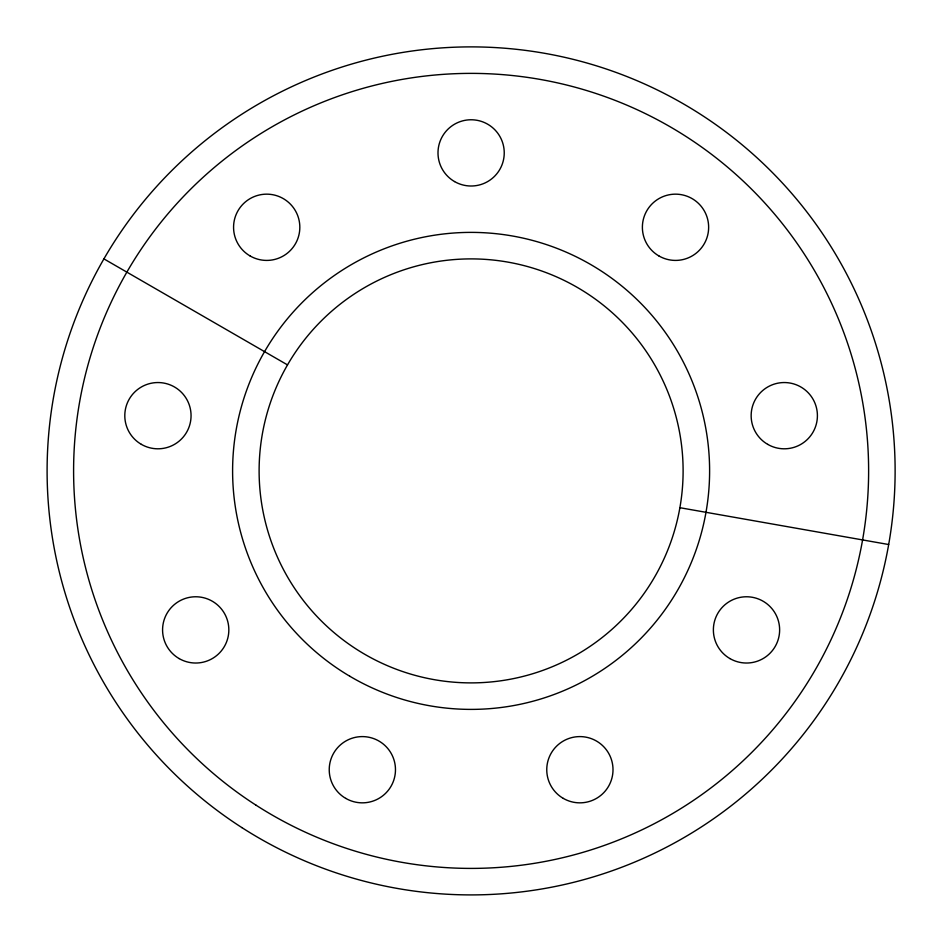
<?xml version="1.0" encoding="UTF-8"?>
<svg xmlns="http://www.w3.org/2000/svg" width="942" height="942" viewBox="0 0 942 942"><rect width="100%" height="100%" fill="white"/><g stroke="black" fill="none" stroke-linecap="round" stroke-linejoin="round"><path stroke-width="1.41" d="M679.889 507.703A212.009 212.009 0 0 1 334.834 633.295A212.009 212.009 0 0 1 398.607 271.673A212.009 212.009 0 0 1 679.889 507.703L888.671 544.523M103.914 258.885L287.51 364.895M179.145 658.588A33.123 33.123 0 0 0 228.835 629.892A33.123 33.123 0 0 0 179.145 601.208A33.123 33.123 0 0 0 179.145 658.588M729.944 658.588A33.123 33.123 0 0 0 779.635 629.892A33.123 33.123 0 0 0 729.944 601.208A33.123 33.123 0 0 0 729.944 658.588M563.316 798.404A33.123 33.123 0 0 0 613.007 769.72A33.123 33.123 0 0 0 563.316 741.036A33.123 33.123 0 0 0 563.316 798.404M345.785 798.404A33.123 33.123 0 0 0 395.475 769.72A33.123 33.123 0 0 0 345.785 741.036A33.123 33.123 0 0 0 345.785 798.404M141.371 444.365A33.123 33.123 0 0 0 191.061 415.669A33.123 33.123 0 0 0 141.371 386.985A33.123 33.123 0 0 0 141.371 444.365M349.741 676.203A238.503 238.503 0 0 0 709.597 473.343A238.503 238.503 0 0 0 353.98 263.124A238.503 238.503 0 0 0 349.741 676.203M256.2 805.292A397.5 397.5 0 0 0 868.171 489.805A397.5 397.5 0 0 0 288.959 117.573A397.5 397.5 0 0 0 256.2 805.292M454.55 181.57A33.123 33.123 0 0 0 504.241 152.887A33.123 33.123 0 0 0 454.55 124.203A33.123 33.123 0 0 0 454.55 181.57M767.718 444.365A33.123 33.123 0 0 0 817.409 415.669A33.123 33.123 0 0 0 767.718 386.985A33.123 33.123 0 0 0 767.718 444.365M658.953 255.977A33.123 33.123 0 0 0 708.643 227.293A33.123 33.123 0 0 0 658.953 198.597A33.123 33.123 0 0 0 658.953 255.977M250.136 255.977A33.123 33.123 0 0 0 299.827 227.293A33.123 33.123 0 0 0 250.136 198.597A33.123 33.123 0 0 0 250.136 255.977M241.87 827.594A424.006 424.006 0 0 0 894.641 491.065A424.006 424.006 0 0 0 276.818 94.023A424.006 424.006 0 0 0 241.87 827.594"/></g></svg>
